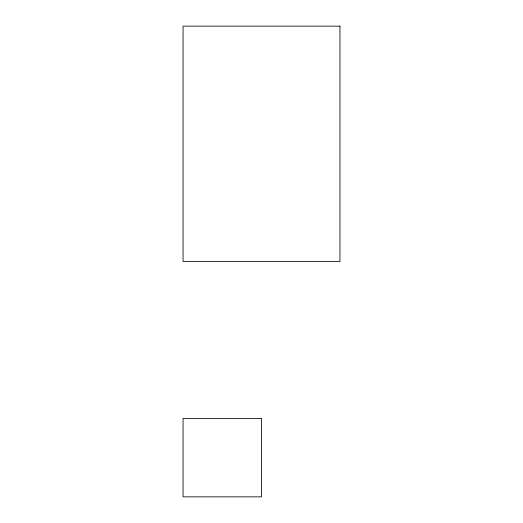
<?xml version="1.0" encoding="UTF-8"?>
<svg xmlns="http://www.w3.org/2000/svg" width="523" height="523" viewBox="0 0 523 523"><rect width="100%" height="100%" fill="white"/><g stroke="black" fill="none" stroke-linecap="round" stroke-linejoin="round"><path stroke-width="0.78" d="M339.95 26.15L183.05 26.15L183.05 261.5L339.95 261.5L339.95 26.15M261.5 418.4L183.05 418.4L183.05 496.85L261.5 496.85L261.5 418.4"/></g></svg>
